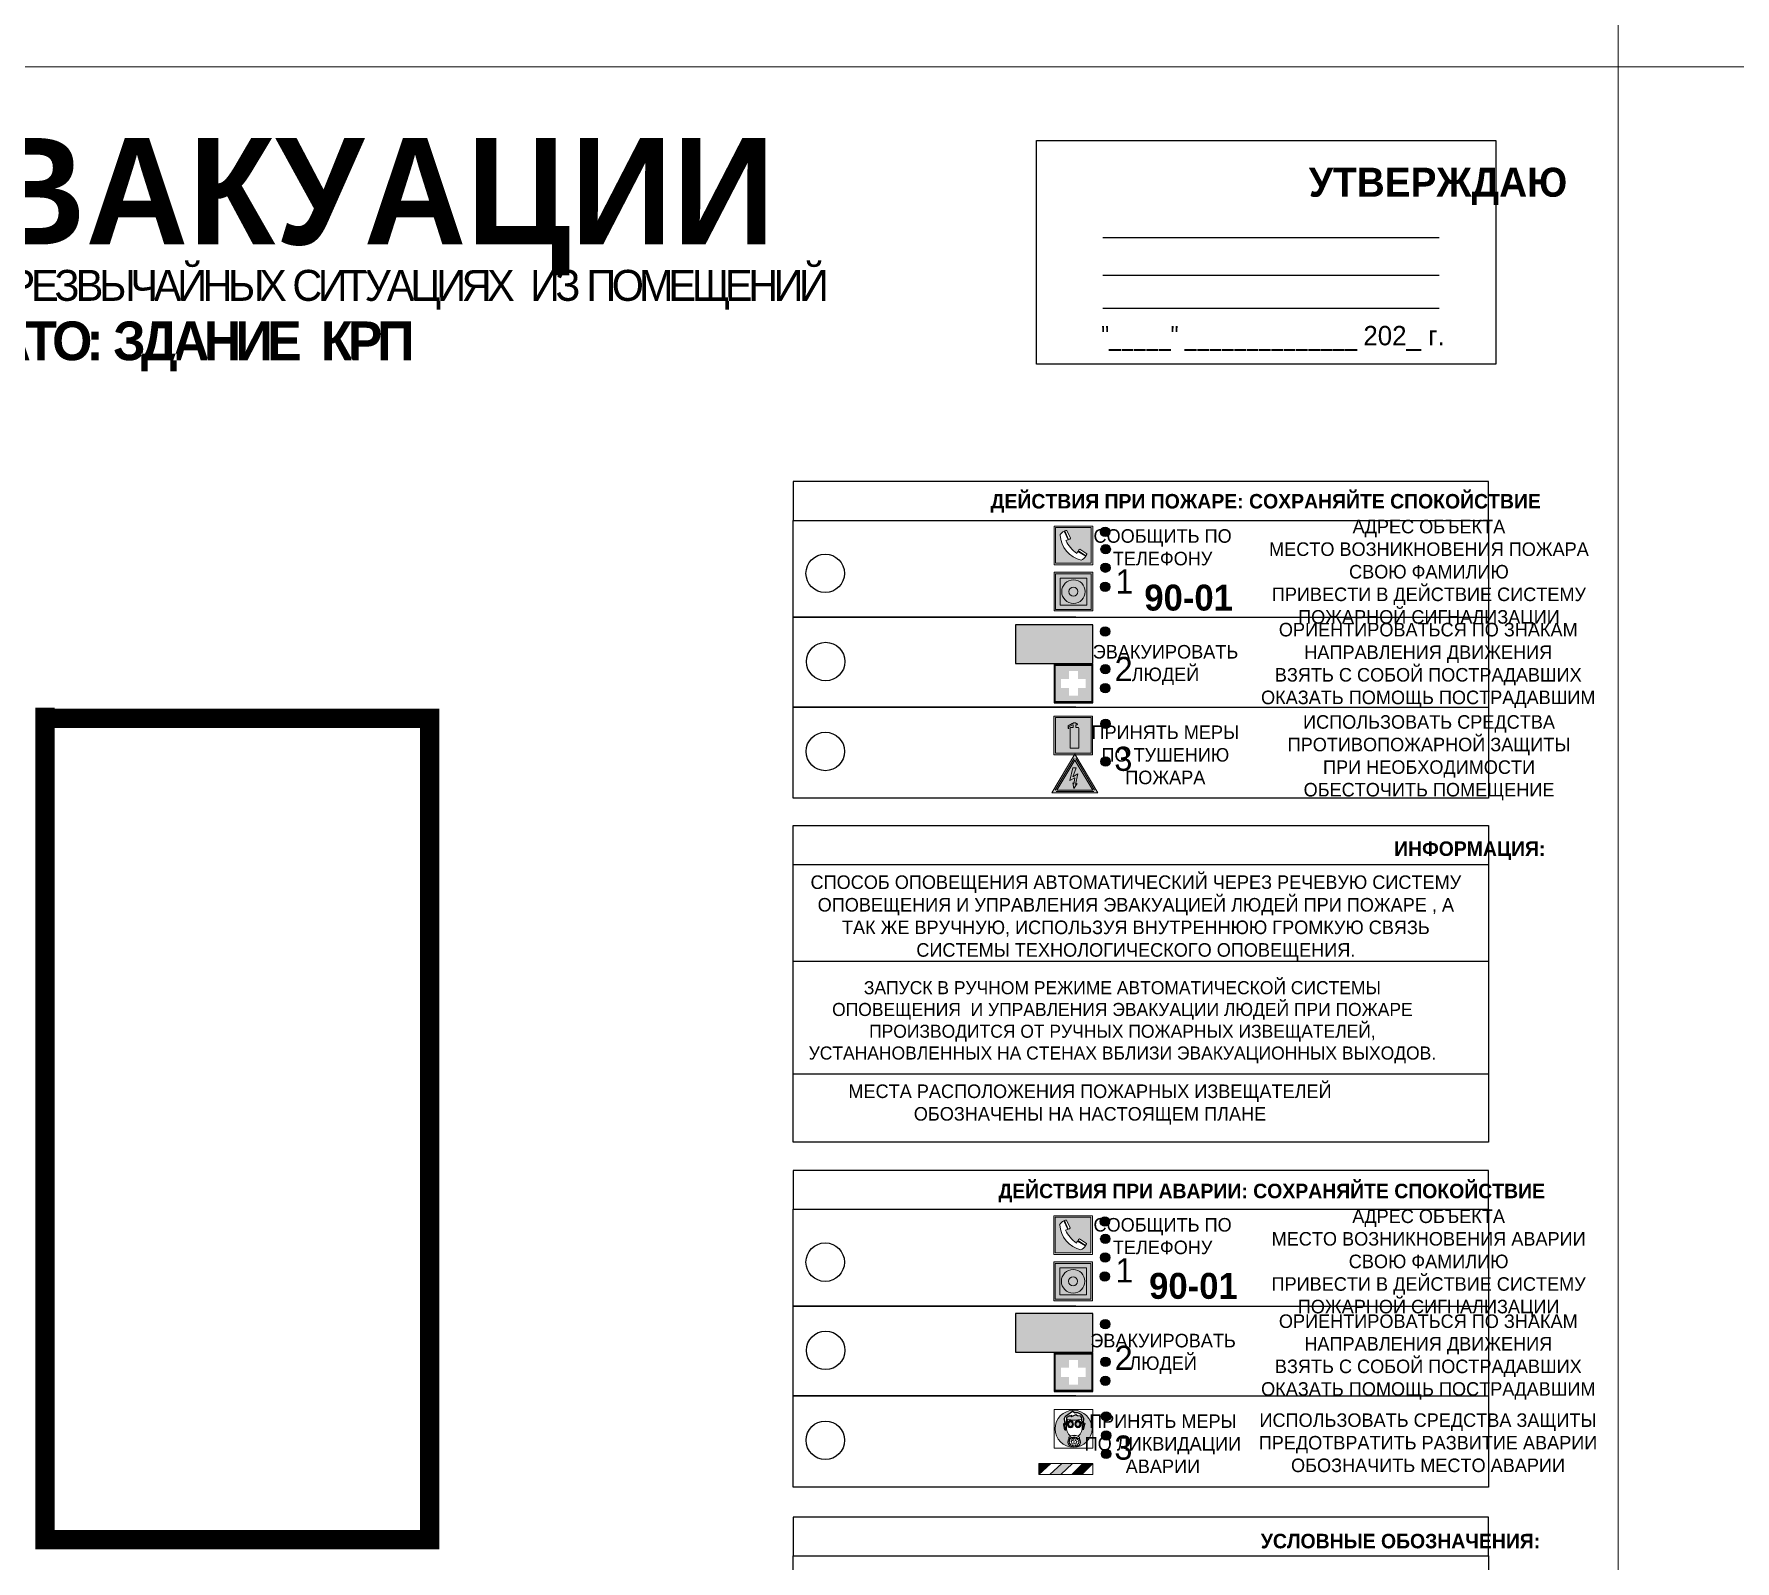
# Model space of a CAD drawing. Header units: millimetres. Extents: x 13114 to 67229, y 22859 to 38520.
# Drawn here: x 27882.1 to 28233.8, y 35641.3 to 35956.9 of the extents above; entities that cross this region are included whole.
import ezdxf

# ---------------------------------------------------------------- set-up
doc = ezdxf.new("R2010")
doc.units = ezdxf.units.MM
doc.styles.add('обычный', font='arial.ttf')

# ---------------------------------------------------------------- blocks, each defined once
blk = doc.blocks.new('A$C3E6D3DDE')
at = {"lineweight": 5}
h = blk.add_hatch(color=40, dxfattribs=at)
h.paths.add_polyline_path([(24.1, 1.45), (16.46, -11.35), (31.74, -11.35)])
h.paths.add_polyline_path([(24.09, -0.46), (30.03, -10.41), (18.14, -10.41)], flags=16)
h.paths.add_polyline_path([(24.54, -3.08), (23.41, -6.02), (25.13, -5.01), (24.33, -8.5), (24.82, -8.27), (23.79, -9.86), (23.4, -8.04), (23.8, -8.43), (24.04, -6.29), (22.39, -7.25), (23.44, -3.08)], flags=0)
h = blk.add_hatch(color=256, dxfattribs=at)
h.paths.add_polyline_path([(24.37, 0.03, 0.567511), (23.82, 0.03), (17.59, -10.4, 0.582454), (17.86, -10.88), (30.32, -10.88, 0.582149), (30.6, -10.4)])
h.paths.add_polyline_path([(24.09, -0.46), (18.14, -10.41), (30.03, -10.41)], flags=16)
h.paths.add_polyline_path([(24.54, -3.08), (23.41, -6.02), (25.13, -5.01), (24.33, -8.5), (24.82, -8.27), (23.79, -9.86), (23.4, -8.04), (23.8, -8.43), (24.04, -6.29), (22.39, -7.25), (23.44, -3.08)], flags=0)
h = blk.add_hatch(color=40, dxfattribs=at)
h.paths.add_polyline_path([(24.09, -0.46), (18.14, -10.41), (30.03, -10.41)])
h.paths.add_polyline_path([(24.82, -8.27), (23.79, -9.86), (23.4, -8.04), (23.8, -8.43), (24.04, -6.29), (22.39, -7.25), (23.44, -3.08), (24.54, -3.08), (23.41, -6.02), (25.13, -5.01), (24.33, -8.5)], flags=16)
at = {"color": 40, "lineweight": 5}
for p, q in [((16.46, -11.35), (24.1, 1.45)), ((24.1, 1.45), (31.74, -11.35))]:
    blk.add_line(p, q, dxfattribs=at)
at = {"lineweight": 5}
for p, q in [((17.59, -10.4), (23.82, 0.03)), ((24.37, 0.03), (30.6, -10.4)), ((18.14, -10.41), (24.09, -0.46)), ((23.44, -3.08), (22.39, -7.25)), ((23.41, -6.02), (24.54, -3.08)), ((25.13, -5.01), (23.41, -6.02)), ((24.54, -3.08), (23.44, -3.08)), ((24.09, -0.46), (30.03, -10.41)), ((24.33, -8.5), (25.13, -5.01)), ((17.86, -10.88), (30.32, -10.88)), ((18.14, -10.41), (30.03, -10.41)), ((22.39, -7.25), (24.04, -6.29)), ((23.8, -8.43), (23.4, -8.04)), ((23.4, -8.04), (23.79, -9.86)), ((23.79, -9.86), (24.82, -8.27)), ((24.04, -6.29), (23.8, -8.43)), ((24.82, -8.27), (24.33, -8.5))]:
    blk.add_line(p, q, dxfattribs=at)
at = {"color": 50, "lineweight": 5}
blk.add_line((31.74, -11.35), (16.46, -11.35), dxfattribs=at)
blk = doc.blocks.new('A$C38D26F80')
h = blk.add_hatch(color=5)
h.dxf.hatch_style = 1
h.paths.add_polyline_path([(-8.77, -4.48, 1), (-0.19, -4.48, 1)])
h.paths.add_polyline_path([(-6.75, -3.58), (-6.75, -3.31), (-6.62, -3.22), (-6.5, -3.22), (-6.42, -3.3), (-6.39, -3.28), (-6.59, -2.23), (-6.59, -2.01), (-6.38, -1.58), (-4.76, -0.4), (-4.13, -0.79, -0.362848), (-2.1, -2.1, -0.201049), (-2.17, -2.48, 0.085434), (-2.26, -3.13), (-1.9, -3.16), (-2.25, -4.7), (-2.4, -4.59), (-2.43, -4.34), (-2.36, -4.34), (-2.14, -3.34), (-2.47, -3.42), (-2.58, -1.95), (-2.77, -1.58), (-3.58, -1.52), (-3.92, -1.26), (-5.05, -1.73), (-4.87, -1.39), (-5.41, -1.6), (-5.41, -1.46), (-6.13, -1.87), (-6.18, -3.5), (-6.56, -3.47), (-6.37, -4.59), (-6.16, -4.43), (-6.16, -4.66), (-6.36, -4.79), (-6.37, -4.8), (-6.51, -4.76)], flags=16)
h.paths.add_polyline_path([(-6.51, -4.76), (-6.36, -4.79), (-6.37, -4.8)], flags=0)
h.paths.add_polyline_path([(-5.92, -2.34, 0.089508), (-2.67, -2.35), (-2.48, -3.88, -0.268602), (-3.4, -6.18, 0.262449), (-5.2, -6.18, -0.268602), (-6.11, -3.88)], flags=16)
edge = h.paths.add_edge_path(flags=16)
edge.add_ellipse((-5.19, -3.41), major_axis=(0, 0.842), ratio=0.848992, start_angle=0, end_angle=360)
edge = h.paths.add_edge_path(flags=0)
edge.add_ellipse((-5.19, -3.39), major_axis=(0, 0.665), ratio=0.853798, start_angle=0, end_angle=360)
edge = h.paths.add_edge_path(flags=0)
edge.add_ellipse((-5.19, -3.4), major_axis=(0, 0.528), ratio=0.864094, start_angle=0, end_angle=360)
edge = h.paths.add_edge_path(flags=16)
edge.add_ellipse((-3.47, -3.4), major_axis=(0, 0.842), ratio=0.848992, start_angle=0, end_angle=360)
h.paths.add_polyline_path([(-3.13, -6.45), (-3.13, -6.84, 0.383174), (-5.57, -6.85), (-5.57, -6.49, -0.369952)], flags=16)
edge = h.paths.add_edge_path(flags=0)
edge.add_ellipse((-3.47, -3.39), major_axis=(0, 0.665), ratio=0.853798, start_angle=0, end_angle=360)
edge = h.paths.add_edge_path(flags=0)
edge.add_ellipse((-3.47, -3.4), major_axis=(0, 0.528), ratio=0.864094, start_angle=0, end_angle=360)
edge = h.paths.add_edge_path(flags=16)
edge.add_ellipse((-4.34, -7.57), major_axis=(-1.48, 0), ratio=0.744955, start_angle=0, end_angle=360)
h.paths.add_polyline_path([(-5.01, -6.85, -1), (-5.15, -6.85, -1)], flags=0)
h.paths.add_polyline_path([(-5.33, -7.14, -1), (-5.47, -7.14, -1)], flags=0)
h.paths.add_polyline_path([(-4.61, -6.71, -1), (-4.74, -6.71, -1)], flags=16)
h.paths.add_polyline_path([(-5.43, -7.51, -1), (-5.57, -7.51, -1)], flags=0)
h.paths.add_polyline_path([(-4.26, -6.67, -1), (-4.4, -6.67, -1)], flags=16)
h.paths.add_polyline_path([(-4.74, -7.14, -1), (-4.88, -7.14, -1)], flags=0)
h.paths.add_polyline_path([(-4.93, -7.43, -1), (-5.07, -7.43, -1)], flags=0)
h.paths.add_polyline_path([(-4.41, -7.07, -1), (-4.54, -7.07, -1)], flags=0)
h.paths.add_polyline_path([(-5.33, -7.87, -1), (-5.46, -7.87, -1)], flags=0)
h.paths.add_polyline_path([(-3.8, -6.71, -1), (-3.94, -6.71, -1)], flags=16)
h.paths.add_polyline_path([(-4.85, -7.78, -1), (-4.98, -7.78, -1)], flags=0)
h.paths.add_polyline_path([(-3.96, -7.14, -1), (-4.1, -7.14, -1)], flags=0)
h.paths.add_polyline_path([(-4.33, -7.53, -1), (-4.47, -7.53, -1)], flags=0)
h.paths.add_polyline_path([(-5.09, -8.12, -1), (-5.23, -8.12, -1)], flags=0)
h.paths.add_polyline_path([(-3.5, -6.94, -1), (-3.64, -6.94, -1)], flags=0)
h.paths.add_polyline_path([(-4.54, -7.97, -1), (-4.68, -7.97, -1)], flags=0)
h.paths.add_polyline_path([(-3.66, -7.39, -1), (-3.8, -7.39, -1)], flags=0)
h.paths.add_polyline_path([(-4.73, -8.35, -1), (-4.86, -8.35, -1)], flags=0)
h.paths.add_polyline_path([(-4.09, -7.96, -1), (-4.23, -7.96, -1)], flags=0)
h.paths.add_polyline_path([(-3.77, -7.74, -1), (-3.91, -7.74, -1)], flags=0)
h.paths.add_polyline_path([(-3.22, -7.27, -1), (-3.35, -7.27, -1)], flags=0)
h.paths.add_polyline_path([(-4.34, -8.4, -1), (-4.47, -8.4, -1)], flags=0)
h.paths.add_polyline_path([(-3.16, -7.61, -1), (-3.3, -7.61, -1)], flags=0)
h.paths.add_polyline_path([(-3.9, -8.35, -1), (-4.04, -8.35, -1)], flags=0)
h.paths.add_polyline_path([(-3.32, -7.91, -1), (-3.46, -7.91, -1)], flags=0)
h.paths.add_polyline_path([(-3.55, -8.23, -1), (-3.69, -8.23, -1)], flags=0)
at = {"color": 5, "lineweight": 5}
for p, q in [((-4.48, 0), (-8.96, 0)), ((-8.96, 0), (-8.96, -4.48)), ((-4.48, 0), (0, 0)), ((0, 0), (0, -4.48)), ((-6.75, -3.31), (-6.62, -3.22)), ((-6.75, -3.58), (-6.75, -3.31)), ((-6.51, -4.76), (-6.75, -3.58)), ((-6.62, -3.22), (-6.5, -3.22)), ((-6.59, -2.01), (-6.38, -1.58)), ((-6.59, -2.23), (-6.59, -2.01)), ((-6.39, -3.28), (-6.59, -2.23)), ((-6.18, -3.5), (-6.56, -3.47)), ((-6.56, -3.47), (-6.37, -4.59)), ((-6.5, -3.22), (-6.42, -3.3)), ((-6.42, -3.3), (-6.39, -3.28)), ((-6.38, -1.58), (-4.76, -0.4)), ((-6.13, -1.87), (-6.18, -3.5)), ((-5.41, -1.46), (-6.13, -1.87)), ((-5.92, -2.34), (-6.11, -3.88)), ((-4.87, -1.39), (-5.41, -1.6)), ((-5.41, -1.6), (-5.41, -1.46)), ((-3.92, -1.26), (-5.05, -1.73)), ((-5.05, -1.73), (-4.87, -1.39)), ((-4.76, -0.4), (-4.13, -0.79)), ((-3.58, -1.52), (-3.92, -1.26)), ((-2.77, -1.58), (-3.58, -1.52)), ((-2.58, -1.95), (-2.77, -1.58)), ((-2.67, -2.34), (-2.48, -3.88)), ((-2.47, -3.42), (-2.58, -1.95)), ((-2.14, -3.34), (-2.47, -3.42)), ((-2.36, -4.34), (-2.14, -3.34)), ((-1.9, -3.16), (-2.26, -3.13)), ((-2.25, -4.7), (-1.9, -3.16)), ((-8.96, -8.96), (-8.96, -4.48)), ((-6.37, -4.8), (-6.51, -4.76)), ((-6.37, -4.59), (-6.16, -4.43)), ((-6.16, -4.66), (-6.37, -4.8)), ((-6.16, -4.43), (-6.16, -4.66)), ((-5.57, -6.49), (-5.57, -6.85)), ((-3.13, -6.45), (-3.13, -6.84)), ((-2.43, -4.34), (-2.4, -4.59)), ((-2.43, -4.34), (-2.36, -4.34)), ((-2.4, -4.59), (-2.25, -4.7)), ((0, -8.96), (0, -4.48)), ((-4.48, -8.96), (-8.96, -8.96)), ((-4.48, -8.96), (0, -8.96))]:
    blk.add_line(p, q, dxfattribs=at)
at = {"color": 5}
for p, q in [((-6.75, -3.31), (-6.62, -3.22)), ((-6.75, -3.58), (-6.75, -3.31)), ((-6.51, -4.76), (-6.75, -3.58)), ((-6.62, -3.22), (-6.5, -3.22)), ((-6.59, -2.01), (-6.38, -1.58)), ((-6.59, -2.23), (-6.59, -2.01)), ((-6.39, -3.28), (-6.59, -2.23)), ((-6.18, -3.5), (-6.56, -3.47)), ((-6.56, -3.47), (-6.37, -4.59)), ((-6.5, -3.22), (-6.42, -3.3)), ((-6.42, -3.3), (-6.39, -3.28)), ((-6.38, -1.58), (-4.76, -0.4)), ((-6.13, -1.87), (-6.18, -3.5)), ((-5.41, -1.46), (-6.13, -1.87)), ((-4.87, -1.39), (-5.41, -1.6)), ((-5.41, -1.6), (-5.41, -1.46)), ((-3.92, -1.26), (-5.05, -1.73)), ((-5.05, -1.73), (-4.87, -1.39)), ((-4.76, -0.4), (-4.13, -0.79)), ((-3.58, -1.52), (-3.92, -1.26)), ((-2.77, -1.58), (-3.58, -1.52)), ((-2.58, -1.95), (-2.77, -1.58)), ((-2.47, -3.42), (-2.58, -1.95)), ((-2.14, -3.34), (-2.47, -3.42)), ((-2.36, -4.34), (-2.14, -3.34)), ((-2.26, -3.13), (-1.9, -3.16)), ((-1.9, -3.16), (-2.25, -4.7)), ((-6.37, -4.8), (-6.51, -4.76)), ((-6.36, -4.79), (-6.51, -4.76)), ((-6.37, -4.59), (-6.16, -4.43)), ((-6.16, -4.66), (-6.37, -4.8)), ((-6.16, -4.66), (-6.36, -4.79)), ((-6.16, -4.43), (-6.16, -4.66)), ((-2.4, -4.59), (-2.43, -4.34)), ((-2.43, -4.34), (-2.36, -4.34)), ((-2.25, -4.7), (-2.4, -4.59))]:
    blk.add_line(p, q, dxfattribs=at)
at = {"color": 5, "lineweight": 5}
for centre, radius in [((-4.48, -4.48), 4.29), ((-5.5, -7.51), 0.0678), ((-5.4, -7.14), 0.0678), ((-5.4, -7.87), 0.0678), ((-5.08, -6.85), 0.0678), ((-5, -7.43), 0.0678), ((-4.91, -7.78), 0.0678), ((-4.81, -7.14), 0.0678), ((-4.67, -6.71), 0.0678), ((-4.47, -7.07), 0.0678), ((-4.4, -7.53), 0.0678), ((-4.33, -6.67), 0.0678), ((-4.03, -7.14), 0.0678), ((-3.87, -6.71), 0.0678), ((-3.84, -7.74), 0.0678), ((-3.73, -7.39), 0.0678), ((-3.57, -6.94), 0.0678), ((-3.39, -7.91), 0.0678), ((-3.28, -7.27), 0.0678), ((-3.23, -7.61), 0.0678), ((-5.16, -8.12), 0.0678), ((-4.79, -8.35), 0.0678), ((-4.61, -7.97), 0.0678), ((-4.4, -8.4), 0.0678), ((-4.16, -7.96), 0.0678), ((-3.97, -8.35), 0.0678), ((-3.62, -8.23), 0.0678)]:
    blk.add_circle(centre, radius, dxfattribs=at)
for centre, radius, start, end in [((-3.66, -4.24), 2.47, 171.573, 231.7124), ((-4.28, 6.66), 9.15, 259.6987, 280.1569), ((-4.93, -4.24), 2.47, 308.2876, 8.427), ((-0.47, -3.05), 1.79, 161.5846, 182.4584), ((-2.6, -2.2), 0.513, 326.4781, 11.7739), ((-4.33, -7.88), 1.87, 50.358, 131.5662), ((-4.34, -8.2), 1.82, 48.4943, 132.3565), ((-4.3, -7.78), 1.83, 60.5889, 119.4111)]:
    blk.add_arc(centre, radius, start, end, dxfattribs=at)
at = {"color": 5}
for centre, radius, start, end in [((-3.89, -2.66), 1.88, 17.387, 97.1599), ((-0.35, -3.07), 1.91, 162.2553, 181.7878), ((-2.6, -2.2), 0.511, 326.3906, 11.8614)]:
    blk.add_arc(centre, radius, start, end, dxfattribs=at)
at = {"color": 5, "lineweight": 5}
for centre, major_axis, ratio in [((-5.19, -3.41), (0, 0.842), 0.848992), ((-5.19, -3.39), (0, 0.665), 0.853798), ((-5.19, -3.4), (0, 0.528), 0.864094), ((-3.47, -3.4), (0, 0.842), 0.848992), ((-3.47, -3.39), (0, 0.665), 0.853798), ((-3.47, -3.4), (0, 0.528), 0.864094), ((-4.34, -7.57), (-1.48, 0), 0.744955)]:
    blk.add_ellipse(centre, major_axis=major_axis, ratio=ratio, dxfattribs=at)
blk = doc.blocks.new('A$C47DD6509')
at = {"lineweight": 5}
for points in [[(-8.69, 0), (-11.19, 0), (-11.19, -2.22)], [(-4.22, 0), (-6.45, 0), (-8.91, -2.22), (-6.61, -2.22)], [(0, 0), (-2.09, 0), (-4.36, -2.22), (-2.29, -2.22)]]:
    blk.add_hatch(color=242, dxfattribs=at).paths.add_polyline_path(points)
at = {"color": 242, "lineweight": 5}
for p, q in [((-11.19, -2.22), (-8.69, 0)), ((-11.19, -2.22), (-11.19, 0)), ((-11.19, 0), (-8.69, 0)), ((-11.19, 0), (0, 0)), ((-8.91, -2.22), (-6.45, 0)), ((-6.61, -2.22), (-4.22, 0)), ((-4.36, -2.22), (-2.09, 0)), ((-2.29, -2.22), (0, 0)), ((0, 0), (0, -2.22)), ((0, -2.22), (-11.19, -2.22))]:
    blk.add_line(p, q, dxfattribs=at)
blk = doc.blocks.new('A$C456E1F9C')
at = {"lineweight": 5}
h = blk.add_hatch(color=242, dxfattribs=at)
h.paths.add_polyline_path([(0.51, -1.47), (0.51, -13.26), (12.29, -13.26), (12.29, -1.47)])
h.paths.add_polyline_path([(5.42, -4.95, -0.254479), (4.78, -5.4), (3.52, -2.53, -0.209735), (4.23, -2.4)], flags=16)
h.paths.add_polyline_path([(8.53, -8.6), (10.87, -10.17), (10.54, -10.76), (8.03, -9.13, -0.192251)], flags=16)
h.paths.add_polyline_path([(4.61, -5.49, 0.005518), (3.87, -5.72, 0.128647), (7.49, -10.01, 0.00809), (7.83, -9.33), (10.47, -10.97, -0.16736), (8.99, -12.25, -0.327862), (1.95, -3.95, -0.166952), (3.36, -2.62)], flags=16)
at = {"color": 242, "lineweight": 5}
for p, q in [((0, -13.77), (0, -0.97)), ((12.8, -0.97), (0, -0.97)), ((4.61, -5.49), (3.36, -2.62)), ((3.52, -2.53), (4.78, -5.4)), ((4.23, -2.4), (5.42, -4.95)), ((12.8, -13.77), (12.8, -0.97)), ((7.83, -9.33), (10.47, -10.97)), ((8.03, -9.13), (10.54, -10.76)), ((10.81, -10.12), (8.53, -8.6)), ((10.54, -10.76), (10.8, -10.3)), ((10.8, -10.3), (10.81, -10.12)), ((0, -13.77), (12.8, -13.77))]:
    blk.add_line(p, q, dxfattribs=at)
blk.add_lwpolyline([(0.51, -1.47), (12.29, -1.47), (12.29, -13.26), (0.51, -13.26)], close=True, dxfattribs=at)
for centre, radius, start, end in [((4.59, -5.34), 2.99, 114.2845, 152.1974), ((11.12, -3.31), 9.19, 183.9915, 256.6009), ((4.02, -3.27), 0.891, 76.3284, 123.7092), ((14.98, -39.1), 35.17, 107.1487, 108.4135), ((4.68, -4.59), 0.824, 276.9621, 334.0723), ((13.86, -0.94), 11.08, 205.5536, 234.8762), ((-13.31, 0.8), 23.44, 332.5487, 334.4027), ((8.94, -9.5), 0.989, 114.4092, 157.9388), ((7.87, -9.46), 3, 291.9291, 329.9329)]:
    blk.add_arc(centre, radius, start, end, dxfattribs=at)
blk = doc.blocks.new('A$C54414219')
at = {"true_color": 0xffffff}
h = blk.add_hatch(color=7, dxfattribs=at)
h.paths.add_polyline_path([(2.39, -9.45), (2.39, -18.3), (11.23, -18.3), (11.23, -9.45)], flags=0)
h.paths.add_polyline_path([(10.71, -13.87, -1), (2.92, -13.87, -1)], flags=0)
h.paths.add_polyline_path([(8.3, -13.87, -1), (5.33, -13.87, -1)], flags=0)
h.paths.add_polyline_path([(0.41, -7.47), (0.41, -20.27), (13.21, -20.27), (13.21, -7.47)])
h.paths.add_polyline_path([(0.92, -19.77), (12.71, -19.77), (12.71, -7.98), (0.92, -7.98)], flags=16)
h.paths.add_polyline_path([(11.23, -9.45), (11.23, -18.3), (2.39, -18.3), (2.39, -9.45)], flags=0)
at = {"lineweight": 5}
h = blk.add_hatch(color=242, dxfattribs=at)
h.paths.add_polyline_path([(12.71, -7.98), (0.92, -7.98), (0.92, -19.77), (12.71, -19.77)])
h.paths.add_polyline_path([(11.23, -18.3), (2.39, -18.3), (2.39, -9.45), (11.23, -9.45)], flags=16)
h.paths.add_polyline_path([(10.71, -13.87, -1), (2.92, -13.87, -1)], flags=0)
h.paths.add_polyline_path([(8.3, -13.87, -1), (5.33, -13.87, -1)], flags=0)
at = {"true_color": 0xffffff}
h = blk.add_hatch(color=7, dxfattribs=at)
h.paths.add_polyline_path([(2.39, -9.45), (2.39, -18.3), (11.23, -18.3), (11.23, -9.45)])
h.paths.add_polyline_path([(10.71, -13.87, -1), (2.92, -13.87, -1)], flags=16)
h.paths.add_polyline_path([(8.3, -13.87, -1), (5.33, -13.87, -1)], flags=0)
at = {"lineweight": 5}
h = blk.add_hatch(color=242, dxfattribs=at)
h.paths.add_polyline_path([(2.92, -13.87, 1), (10.71, -13.87, 1)])
h.paths.add_polyline_path([(8.3, -13.87, -1), (5.33, -13.87, -1)], flags=16)
at = {"color": 242, "lineweight": 5}
for p, q in [((0.41, -20.27), (0.41, -7.47)), ((0.41, -7.47), (13.21, -7.47)), ((0.41, -7.47), (13.21, -7.47)), ((13.21, -20.27), (13.21, -7.47)), ((0.41, -20.27), (13.21, -20.27))]:
    blk.add_line(p, q, dxfattribs=at)
for points in [[(0.92, -7.98), (12.71, -7.98), (12.71, -19.77), (0.92, -19.77)], [(2.39, -9.45), (11.23, -9.45), (11.23, -18.3), (2.39, -18.3)]]:
    blk.add_lwpolyline(points, close=True, dxfattribs=at)
for radius in [3.89, 1.49]:
    blk.add_circle((6.81, -13.87), radius, dxfattribs=at)
blk = doc.blocks.new('A$C32E8229D')
at = {"true_color": 0xffffff}
blk.add_hatch(color=7, dxfattribs=at).paths.add_polyline_path([(0, 0), (0, -8), (16, -8), (16, 0)])
h = blk.add_hatch(color=126)
h.paths.add_polyline_path([(0.2, -0.2), (15.8, -0.2), (15.8, -7.8), (0.2, -7.8)])
h.paths.add_polyline_path([(13.49, -2.05), (12.08, -2.05), (11.37, -2.63, 0.162397), (11.29, -2.84), (11.29, -3.63), (10.35, -3.63), (10.35, -4.05), (11.68, -4.05), (11.68, -3.48), (12.26, -4.28), (11.29, -5.1), (11.29, -6.78), (11.85, -6.78), (11.85, -5.44), (12.8, -4.64), (12.8, -5.94), (14.46, -5.94), (14.46, -5.39), (13.45, -5.39), (13.45, -3.97), (12.46, -2.59), (13.15, -2.59), (13.69, -3.34), (14.18, -3)], flags=16)
h.paths.add_polyline_path([(10.74, -1.82, 1), (11.8, -1.82, 1)], flags=16)
h.paths.add_polyline_path([(9.39, -3.59), (5.99, -3.59), (6.56, -3.03), (5.91, -3.03), (5.1, -3.83), (5.91, -4.64), (6.56, -4.64), (5.99, -4.09), (9.39, -4.09)], flags=16)
h.paths.add_polyline_path([(4.29, -1.08), (1.72, -1.08), (1.72, -6.6), (4.29, -6.6)], flags=16)
at = {"color": 126}
blk.add_lwpolyline([(16, -8), (0, -8), (0, 0), (16, 0)], close=True, dxfattribs=at)
blk = doc.blocks.new('A$C18900ED3')
h = blk.add_hatch(color=126)
h.paths.add_polyline_path([(-0.18, -0.18), (-7.02, -0.18), (-7.02, -7.02), (-0.18, -7.02)])
h.paths.add_polyline_path([(-5.89, -4.46), (-5.89, -2.77), (-4.46, -2.77), (-4.46, -1.31), (-2.77, -1.31), (-2.77, -2.77), (-1.33, -2.77), (-1.33, -4.46), (-2.77, -4.46), (-2.77, -5.89), (-4.46, -5.89), (-4.46, -4.46)], flags=16)
at = {"color": 126}
for p, q in [((-7.2, 0), (-7.2, -7.2)), ((0, 0), (-7.2, 0)), ((0, -7.2), (0, 0)), ((-7.02, -7.02), (-7.02, -0.18)), ((-7.02, -0.18), (-0.18, -0.18)), ((-0.18, -0.18), (-0.18, -7.02)), ((-7.2, -7.2), (0, -7.2)), ((-0.18, -7.02), (-7.02, -7.02))]:
    blk.add_line(p, q, dxfattribs=at)
blk = doc.blocks.new('A$C3AD82952')
at = {"true_color": 0xf5f5ff}
h = blk.add_hatch(color=7, dxfattribs=at)
h.dxf.hatch_style = 1
h.paths.add_polyline_path([(8.21, 8.73, 0.414214), (7.89, 9.05), (7.22, 9.05), (7.22, 9.92), (7.59, 9.92, 1), (7.57, 10.36), (7.22, 10.36), (7.22, 10.6), (6.43, 10.6), (6.43, 10.36), (6.01, 10.36), (4.74, 9.59), (4.74, 8.69), (4.98, 8.73), (4.98, 9.26), (6.12, 9.91), (6.43, 9.91), (6.43, 9.05), (5.76, 9.05, 0.414214), (5.44, 8.73), (5.44, 2.2), (8.21, 2.2)], flags=0)
h.paths.add_polyline_path([(12.8, 12.8), (0, 12.8), (0, 0), (12.8, 0)])
h.paths.add_polyline_path([(0.51, 12.29), (12.29, 12.29), (12.29, 0.51), (0.51, 0.51)], flags=16)
h.paths.add_polyline_path([(4.74, 9.59), (6.01, 10.36), (6.43, 10.36), (6.43, 10.6), (7.22, 10.6), (7.22, 10.36), (7.59, 10.36, -0.94586), (7.59, 9.92), (7.22, 9.92), (7.22, 9.05), (7.89, 9.05, -0.414214), (8.21, 8.73), (8.21, 2.2), (5.44, 2.2), (5.44, 8.73, -0.414214), (5.76, 9.05), (6.43, 9.05), (6.43, 9.91), (6.12, 9.91), (4.98, 9.26), (4.98, 8.73), (4.74, 8.69)], flags=0)
h = blk.add_hatch(color=242)
h.dxf.hatch_style = 1
h.paths.add_polyline_path([(12.29, 12.29), (0.51, 12.29), (0.51, 0.51), (12.29, 0.51)])
h.paths.add_polyline_path([(4.74, 8.69), (4.74, 9.59), (6.01, 10.36), (6.43, 10.36), (6.43, 10.6), (7.22, 10.6), (7.22, 10.36), (7.59, 10.36, -0.94586), (7.59, 9.92), (7.22, 9.92), (7.22, 9.05), (7.89, 9.05, -0.414214), (8.21, 8.73), (8.21, 2.2), (5.44, 2.2), (5.44, 8.73, -0.414214), (5.76, 9.05), (6.43, 9.05), (6.43, 9.91), (6.12, 9.91), (4.98, 9.26), (4.98, 8.73)], flags=16)
h = blk.add_hatch(color=7, dxfattribs=at)
h.dxf.hatch_style = 1
h.paths.add_polyline_path([(8.21, 8.73, 0.414214), (7.89, 9.05), (7.22, 9.05), (7.22, 9.92), (7.59, 9.92, 1), (7.57, 10.36), (7.22, 10.36), (7.22, 10.6), (6.43, 10.6), (6.43, 10.36), (6.01, 10.36), (4.74, 9.59), (4.74, 8.69), (4.98, 8.73), (4.98, 9.26), (6.12, 9.91), (6.43, 9.91), (6.43, 9.05), (5.76, 9.05, 0.414214), (5.44, 8.73), (5.44, 2.2), (8.21, 2.2)])
at = {"color": 242, "lineweight": 5}
for p, q in [((0, 0), (0, 12.8)), ((0, 12.8), (12.8, 12.8)), ((12.8, 0), (12.8, 12.8)), ((6.01, 10.36), (4.74, 9.59)), ((4.74, 9.59), (4.74, 8.69)), ((4.74, 8.69), (4.98, 8.73)), ((4.98, 9.26), (6.12, 9.91)), ((4.98, 8.73), (4.98, 9.26)), ((5.44, 2.2), (5.44, 8.73)), ((5.76, 9.05), (6.43, 9.05)), ((6.01, 10.36), (6.43, 10.36)), ((6.12, 9.91), (6.43, 9.91)), ((7.22, 10.6), (6.43, 10.6)), ((6.43, 10.6), (6.43, 10.36)), ((6.43, 9.91), (6.43, 9.05)), ((7.22, 10.36), (7.22, 10.6)), ((7.59, 10.36), (7.22, 10.36)), ((7.22, 9.05), (7.22, 9.92)), ((7.59, 9.92), (7.22, 9.92)), ((7.89, 9.05), (7.22, 9.05)), ((8.21, 2.2), (8.21, 8.73)), ((0, 0), (12.8, 0)), ((5.44, 2.2), (8.21, 2.2))]:
    blk.add_line(p, q, dxfattribs=at)
blk.add_lwpolyline([(0.51, 12.29), (12.29, 12.29), (12.29, 0.51), (0.51, 0.51)], close=True, dxfattribs=at)
for centre, radius, start, end in [((5.76, 8.73), 0.32, 90, 180), ((7.58, 10.14), 0.223, 273.1875, 86.8125), ((7.89, 8.73), 0.32, 0, 90)]:
    blk.add_arc(centre, radius, start, end, dxfattribs=at)

msp = doc.modelspace()

# ---------------------------------------------------------------- hatches: boundary and pattern name
at = {"lineweight": 0}
h = msp.add_hatch(color=256, dxfattribs=at)
h.dxf.hatch_style = 1
h.paths.add_polyline_path([(28102.56, 35853.96, 1), (28104.49, 35853.96, 1)])
h = msp.add_hatch(color=256, dxfattribs=at)
h.dxf.hatch_style = 1
h.paths.add_polyline_path([(28102.66, 35850.38, 1), (28104.59, 35850.38, 1)])
h = msp.add_hatch(color=256, dxfattribs=at)
h.dxf.hatch_style = 1
h.paths.add_polyline_path([(28102.62, 35846.57, 1), (28104.55, 35846.57, 1)])
h = msp.add_hatch(color=256, dxfattribs=at)
h.dxf.hatch_style = 1
h.paths.add_polyline_path([(28102.54, 35842.64, 1), (28104.47, 35842.64, 1)])
h = msp.add_hatch(color=256, dxfattribs=at)
h.dxf.hatch_style = 1
h.paths.add_polyline_path([(28102.55, 35833.37, 1), (28104.48, 35833.37, 1)])
h = msp.add_hatch(color=256, dxfattribs=at)
h.dxf.hatch_style = 1
h.paths.add_polyline_path([(28102.59, 35825.59, 1), (28104.52, 35825.59, 1)])
h = msp.add_hatch(color=256, dxfattribs=at)
h.dxf.hatch_style = 1
h.paths.add_polyline_path([(28102.58, 35821.69, 1), (28104.52, 35821.69, 1)])
h = msp.add_hatch(color=256, dxfattribs=at)
h.dxf.hatch_style = 1
h.paths.add_polyline_path([(28102.64, 35814.27, 1), (28104.58, 35814.27, 1)])
h = msp.add_hatch(color=256, dxfattribs=at)
h.dxf.hatch_style = 1
h.paths.add_polyline_path([(28102.65, 35806.5, 1), (28104.58, 35806.5, 1)])
h = msp.add_hatch(color=256, dxfattribs=at)
h.dxf.hatch_style = 1
h.paths.add_polyline_path([(28102.49, 35711.41, 1), (28104.42, 35711.41, 1)])
h = msp.add_hatch(color=256, dxfattribs=at)
h.dxf.hatch_style = 1
h.paths.add_polyline_path([(28102.6, 35707.83, 1), (28104.53, 35707.83, 1)])
h = msp.add_hatch(color=256, dxfattribs=at)
h.dxf.hatch_style = 1
h.paths.add_polyline_path([(28102.56, 35704.02, 1), (28104.49, 35704.02, 1)])
h = msp.add_hatch(color=256, dxfattribs=at)
h.dxf.hatch_style = 1
h.paths.add_polyline_path([(28102.48, 35700.09, 1), (28104.41, 35700.09, 1)])
h = msp.add_hatch(color=256, dxfattribs=at)
h.dxf.hatch_style = 1
h.paths.add_polyline_path([(28102.56, 35690.2, 1), (28104.49, 35690.2, 1)])
h = msp.add_hatch(color=256, dxfattribs=at)
h.dxf.hatch_style = 1
h.paths.add_polyline_path([(28102.6, 35682.42, 1), (28104.53, 35682.42, 1)])
h = msp.add_hatch(color=256, dxfattribs=at)
h.dxf.hatch_style = 1
h.paths.add_polyline_path([(28102.59, 35678.52, 1), (28104.53, 35678.52, 1)])
h = msp.add_hatch(color=256, dxfattribs=at)
h.dxf.hatch_style = 1
h.paths.add_polyline_path([(28102.75, 35671.16, 1), (28104.68, 35671.16, 1)])
h = msp.add_hatch(color=256, dxfattribs=at)
h.dxf.hatch_style = 1
h.paths.add_polyline_path([(28102.75, 35667.22, 1), (28104.68, 35667.22, 1)])
h = msp.add_hatch(color=256, dxfattribs=at)
h.dxf.hatch_style = 1
h.paths.add_polyline_path([(28102.75, 35663.39, 1), (28104.68, 35663.39, 1)])

# ---------------------------------------------------------------- linework, layer by layer
at = {"color": 5, "lineweight": 0}
for points in [[(27609.6, 35950.08), (28209.6, 35950.08), (28209.6, 36345.08), (27609.6, 36345.08)], [(28209.6, 35950.08), (28809.6, 35950.08), (28809.6, 36345.08), (28209.6, 36345.08)], [(27609.6, 35555.08), (28209.6, 35555.08), (28209.6, 35950.08), (27609.6, 35950.08)], [(28209.6, 35555.08), (28809.6, 35555.08), (28809.6, 35950.08), (28209.6, 35950.08)]]:
    msp.add_lwpolyline(points, close=True, dxfattribs=at)
for points in [[(28089.31, 35934.84), (28184.32, 35934.84), (28184.32, 35888.64), (28089.31, 35888.64)], [(28039.01, 35856.32), (28182.78, 35856.32), (28182.78, 35864.37), (28039.01, 35864.37)], [(28039.01, 35856.32), (28182.78, 35856.32), (28182.78, 35798.92), (28039.01, 35798.92)], [(28039.01, 35713.95), (28182.78, 35713.95), (28182.78, 35722), (28039.01, 35722)], [(28039.01, 35713.95), (28182.78, 35713.95), (28182.78, 35656.55), (28039.01, 35656.55)], [(28039.01, 35642.3), (28182.78, 35642.3), (28182.78, 35650.35), (28039.01, 35650.35)], [(28039.01, 35642.3), (28182.78, 35642.3), (28182.78, 35584.9), (28039.01, 35584.9)]]:
    msp.add_lwpolyline(points, close=True)
for points in [[(28103.06, 35914.79), (28172.59, 35914.79)], [(28103.06, 35907.03), (28172.59, 35907.03)], [(28103.06, 35900.24), (28172.59, 35900.24)], [(28097.43, 35836.32), (28039.01, 35836.32), (28182.78, 35836.32)], [(28097.43, 35817.75), (28039.01, 35817.75), (28182.78, 35817.75)], [(28097.43, 35693.95), (28039.01, 35693.95), (28182.78, 35693.95)], [(28097.43, 35675.38), (28039.01, 35675.38), (28182.78, 35675.38)]]:
    msp.add_lwpolyline(points)
at = {"lineweight": 100, "const_width": 4}
for points in [[(27884.34, 35817.66), (27884.34, 35643.67)], [(27884.34, 35815.44), (27963.84, 35815.44), (27963.84, 35645.65), (27884.34, 35645.65)]]:
    msp.add_lwpolyline(points, dxfattribs=at)
at = {"color": 0}
msp.add_lwpolyline([(28039.01, 35793.25), (28182.78, 35793.25), (28182.78, 35727.8), (28039.01, 35727.8)], close=True, dxfattribs=at)
for points in [[(28039.01, 35785.2), (28182.78, 35785.2)], [(28039.01, 35765.21), (28182.78, 35765.21)], [(28039.01, 35741.96), (28182.78, 35741.96)]]:
    msp.add_lwpolyline(points, dxfattribs=at)
for centre, radius in [((28103.52, 35853.96), 0.966), ((28045.64, 35845.4), 3.98), ((28103.63, 35850.38), 0.966), ((28103.59, 35846.57), 0.966), ((28103.51, 35842.64), 0.966), ((28045.73, 35827.17), 3.98), ((28103.52, 35833.37), 0.966), ((28103.56, 35825.59), 0.966), ((28103.55, 35821.69), 0.966), ((28103.61, 35814.27), 0.966), ((28045.67, 35808.59), 3.98), ((28103.61, 35806.5), 0.966), ((28103.46, 35711.41), 0.966), ((28103.56, 35707.83), 0.966), ((28045.64, 35703.03), 3.98), ((28103.52, 35704.02), 0.966), ((28103.44, 35700.09), 0.966), ((28103.53, 35690.2), 0.966), ((28045.73, 35684.8), 3.98), ((28103.57, 35682.42), 0.966), ((28103.56, 35678.52), 0.966), ((28045.67, 35666.22), 3.98), ((28103.72, 35671.16), 0.966), ((28103.71, 35667.22), 0.966), ((28103.71, 35663.39), 0.966)]:
    msp.add_circle(centre, radius)

# ---------------------------------------------------------------- block references
for name, p, xscale, yscale, zscale in [('A$C456E1F9C', (28092.97, 35855.78), 0.625, 0.625, 0.625), ('A$C54414219', (28092.71, 35850.29), 0.625, 0.625, 0.625), ('A$C18900ED3', (28100.97, 35826.64), 1.111111111007631, 1.111111111007631, 1.111111111007631), ('A$C3AD82952', (28092.92, 35807.91), 0.625, 0.625, 0.625), ('A$C3E6D3DDE', (28082.2, 35807.1), 0.625, 0.625, 0.625), ('A$C456E1F9C', (28092.9, 35713.23), 0.625, 0.625, 0.625), ('A$C54414219', (28092.64, 35707.74), 0.625, 0.625, 0.625), ('A$C18900ED3', (28100.97, 35684.27), 1.111111111007631, 1.111111111007631, 1.111111111007631), ('A$C38D26F80', (28100.99, 35672.6), 0.8928571427240968, 0.8928571427240968, 0.8928571427240968)]:
    msp.add_blockref(name, p, dxfattribs=dict(xscale=xscale, yscale=yscale, zscale=zscale))
at = {"xscale": -1}
for p in [(28100.97, 35834.79), (28100.97, 35692.42)]:
    msp.add_blockref('A$C32E8229D', p, dxfattribs=at)
at = {"color": 242, "true_color": 0xc1121c}
msp.add_blockref('A$C47DD6509', (28100.99, 35661.39), dxfattribs=at)

# ---------------------------------------------------------------- texts
at = {"lineweight": 0, "style": 'обычный'}
for s, insert, char_height, width, attachment_point in [('{\\fProxima Nova Rg|b1|i0|c204|p2;ПЛАН ЭВАКУАЦИИ}', (27758.09, 35935.37), 22, 493.8901, 1), ('\\pi-18,l18,t18;{\\fProxima Nova Rg|b1|i0|c204|p2;УТВЕРЖДАЮ\\H1.1997x; }', (28172.35, 35925.37), 6, 126.6484, 5), ('{\\fArial Narrow|b0|i0|c204|p34;"_____" ______________ \\fProxima Nova Rg|b0|i0|c204|p2;202_ г. }', (28138.22, 35893.96), 4, 78.6503, 5), ('{\\fProxima Nova Rg|b1|i0|c204|p2;ДЕЙСТВИЯ ПРИ ПОЖАРЕ: СОХРАНЯЙТЕ СПОКОЙСТВИЕ\\H1.6644x; }', (28136.73, 35859.87), 3, 175.1736, 5), ('\\pi-8.4,l8.4,t8.4;{\\fProxima Nova Rg|b0|i0|c204|p2;АДРЕС ОБЪЕКТА\\PМЕСТО ВОЗНИКНОВЕНИЯ ПОЖАРА \\PСВОЮ ФАМИЛИЮ\\PПРИВЕСТИ В ДЕЙСТВИЕ СИСТЕМУ \\PПОЖАРНОЙ СИГНАЛИЗАЦИИ}', (28170.47, 35845.33), 2.8, 126.6484, 5), ('{\\fProxima Nova Rg|b0|i0|c204|p2;СООБЩИТЬ ПО \\PТЕЛЕФОНУ}', (28115.4, 35850.77), 2.8, 126.6484, 5), ('{\\fProxima Nova Rg|b0|i0|c204|p2;1\\H1.1667x; }', (28107.5, 35843.7), 5, 126.6484, 5), ('{\\fProxima Nova Rg|b1|i0|c204|p2;\\H1.0714x;90-01\\fProxima Nova Rg|b0|i0|c204|p2;\\H0.93331x; \\H1.3449x; }', (28120.78, 35840.35), 5, 126.6484, 5), ('\\pi-8.4,l8.4,t8.4;{\\fProxima Nova Rg|b0|i0|c204|p2;ОРИЕНТИРОВАТЬСЯ ПО ЗНАКАМ \\PНАПРАВЛЕНИЯ ДВИЖЕНИЯ\\PВЗЯТЬ С СОБОЙ ПОСТРАДАВШИХ\\PОКАЗАТЬ ПОМОЩЬ ПОСТРАДАВШИМ}', (28170.33, 35826.36), 2.8, 126.6484, 5), ('{\\fProxima Nova Rg|b0|i0|c204|p2;ЭВАКУИРОВАТЬ \\PЛЮДЕЙ}', (28116, 35826.45), 2.8, 126.6484, 5), ('{\\fProxima Nova Rg|b0|i0|c204|p2;2\\H1.1967x; }', (28107.35, 35825.62), 5, 126.6484, 5), ('{\\fProxima Nova Rg|b0|i0|c204|p2;ПРИНЯТЬ МЕРЫ \\PПО ТУШЕНИЮ \\PПОЖАРА}', (28115.96, 35807.87), 2.8, 126.6484, 5), ('\\pi-8.4,l8.4,t8.4;{\\fProxima Nova Rg|b0|i0|c204|p2;ИСПОЛЬЗОВАТЬ СРЕДСТВА \\PПРОТИВОПОЖАРНОЙ ЗАЩИТЫ \\PПРИ НЕОБХОДИМОСТИ \\PОБЕСТОЧИТЬ ПОМЕЩЕНИЕ}', (28170.49, 35807.28), 2.8, 126.6484, 5), ('{\\fProxima Nova Rg|b0|i0|c204|p2;3\\H1.1967x; }', (28107.29, 35807.04), 5, 126.6484, 5), ('{\\fProxima Nova Rg|b1|i0|c204|p2;ИНФОРМАЦИЯ:\\H1.1997x; }', (28178.92, 35788.06), 3, 175.1736, 5), ('{\\fProxima Nova Rg|b0|i0|c204|p2;СПОСОБ ОПОВЕЩЕНИЯ АВТОМАТИЧЕСКИЙ ЧЕРЕЗ РЕЧЕВУЮ СИСТЕМУ ОПОВЕЩЕНИЯ И УПРАВЛЕНИЯ ЭВАКУАЦИЕЙ ЛЮДЕЙ ПРИ ПОЖАРЕ , А ТАК ЖЕ ВРУЧНУЮ, ИСПОЛЬЗУЯ ВНУТРЕННЮЮ ГРОМКУЮ СВЯЗЬ СИСТЕМЫ ТЕХНОЛОГИЧЕСКОГО ОПОВЕЩЕНИЯ.}', (28109.87, 35774.16), 2.8, 137.0334, 5), ('{\\fProxima Nova Rg|b0|i0|c204|p2;\\P\\pt8.1;ЗАПУСК В РУЧНОМ РЕЖИМЕ АВТОМАТИЧЕСКОЙ СИСТЕМЫ ОПОВЕЩЕНИЯ  И УПРАВЛЕНИЯ ЭВАКУАЦИИ ЛЮДЕЙ ПРИ ПОЖАРЕ ПРОИЗВОДИТСЯ ОТ РУЧНЫХ ПОЖАРНЫХ ИЗВЕЩАТЕЛЕЙ, УСТАНАНОВЛЕННЫХ НА СТЕНАХ ВБЛИЗИ ЭВАКУАЦИОННЫХ ВЫХОДОВ. }', (28107.09, 35754.87), 2.7, 131.4512, 5), ('\\pt8.4;{\\fProxima Nova Rg|b0|i0|c204|p2;\\PМЕСТА РАСПОЛОЖЕНИЯ ПОЖАРНЫХ ИЗВЕЩАТЕЛЕЙ ОБОЗНАЧЕНЫ НА НАСТОЯЩЕМ ПЛАНЕ}', (28100.39, 35737.95), 2.8, 118.5618, 5), ('{\\fProxima Nova Rg|b1|i0|c204|p2;ДЕЙСТВИЯ ПРИ АВАРИИ: СОХРАНЯЙТЕ СПОКОЙСТВИЕ\\H1.6644x; }', (28137.96, 35717.31), 3, 175.1736, 5), ('{\\fProxima Nova Rg|b0|i0|c204|p2;СООБЩИТЬ ПО \\PТЕЛЕФОНУ}', (28115.4, 35708.4), 2.8, 126.6484, 5), ('\\pi-8.4,l8.4,t8.4;{\\fProxima Nova Rg|b0|i0|c204|p2;АДРЕС ОБЪЕКТА\\PМЕСТО ВОЗНИКНОВЕНИЯ АВАРИИ\\PСВОЮ ФАМИЛИЮ\\PПРИВЕСТИ В ДЕЙСТВИЕ СИСТЕМУ \\PПОЖАРНОЙ СИГНАЛИЗАЦИИ}', (28170.41, 35702.78), 2.8, 126.6484, 5), ('{\\fProxima Nova Rg|b0|i0|c204|p2;1\\H1.1667x; }', (28107.5, 35701.33), 5, 126.6484, 5), ('{\\fProxima Nova Rg|b1|i0|c204|p2;\\H1.0714x;90-01\\fProxima Nova Rg|b0|i0|c204|p2;\\H0.93331x; \\H1.3449x; }', (28121.78, 35698.09), 5, 126.6484, 5), ('\\pi-8.4,l8.4,t8.4;{\\fProxima Nova Rg|b0|i0|c204|p2;ОРИЕНТИРОВАТЬСЯ ПО ЗНАКАМ \\PНАПРАВЛЕНИЯ ДВИЖЕНИЯ\\PВЗЯТЬ С СОБОЙ ПОСТРАДАВШИХ\\PОКАЗАТЬ ПОМОЩЬ ПОСТРАДАВШИМ}', (28170.34, 35683.42), 2.8, 126.6484, 5), ('{\\fProxima Nova Rg|b0|i0|c204|p2;ЭВАКУИРОВАТЬ \\PЛЮДЕЙ}', (28115.5, 35684.08), 2.8, 126.6484, 5), ('{\\fProxima Nova Rg|b0|i0|c204|p2;2\\H1.1967x; }', (28107.35, 35683.25), 5, 126.6484, 5), ('{\\fProxima Nova Rg|b0|i0|c204|p2;ПРИНЯТЬ МЕРЫ \\PПО ЛИКВИДАЦИИ \\PАВАРИИ}', (28115.46, 35665.5), 2.8, 126.6484, 5), ('\\pi-8.4,l8.4,t8.4;{\\fProxima Nova Rg|b0|i0|c204|p2;ИСПОЛЬЗОВАТЬ СРЕДСТВА ЗАЩИТЫ \\PПРЕДОТВРАТИТЬ РАЗВИТИЕ АВАРИИ\\PОБОЗНАЧИТЬ МЕСТО АВАРИИ}', (28170.28, 35665.69), 2.8, 126.6484, 5), ('{\\fProxima Nova Rg|b0|i0|c204|p2;3\\H1.1967x; }', (28107.29, 35664.67), 5, 126.6484, 5), ('{\\fProxima Nova Rg|b1|i0|c204|p2;УСЛОВНЫЕ ОБОЗНАЧЕНИЯ:\\H1.1997x; }', (28164.6, 35645.36), 3, 175.1736, 5)]:
    msp.add_mtext(s, dxfattribs=dict(at, insert=insert, char_height=char_height, width=width, attachment_point=attachment_point))
at = {"color": 0, "lineweight": 0, "insert": (27907.98, 35908.3), "char_height": 8, "width": 449.2158, "attachment_point": 5, "style": 'обычный'}
msp.add_mtext('{\\fArial Black|b1|i0|c204|p34;\\H2x;\\T0.85;  \\fArial Narrow|b0|i0|c204|p34;\\H0.8x;\\W0.9;\\P\\fProxima Nova Rg|b0|i0|c204|p2;\\H0.5x;\\W1;\\C256;ПРИ ПОЖАРЕ  ИЛИ ДРУГИХ ЧРЕЗВЫЧАЙНЫХ СИТУАЦИЯХ  ИЗ ПОМЕЩЕНИЙ \\fProxima Nova Rg|b1|i0|c204|p2;\\H1.25x;\\PТЦ  АТО: ЗДАНИЕ  КРП}', dxfattribs=at)

doc.saveas('drawing.dxf')
